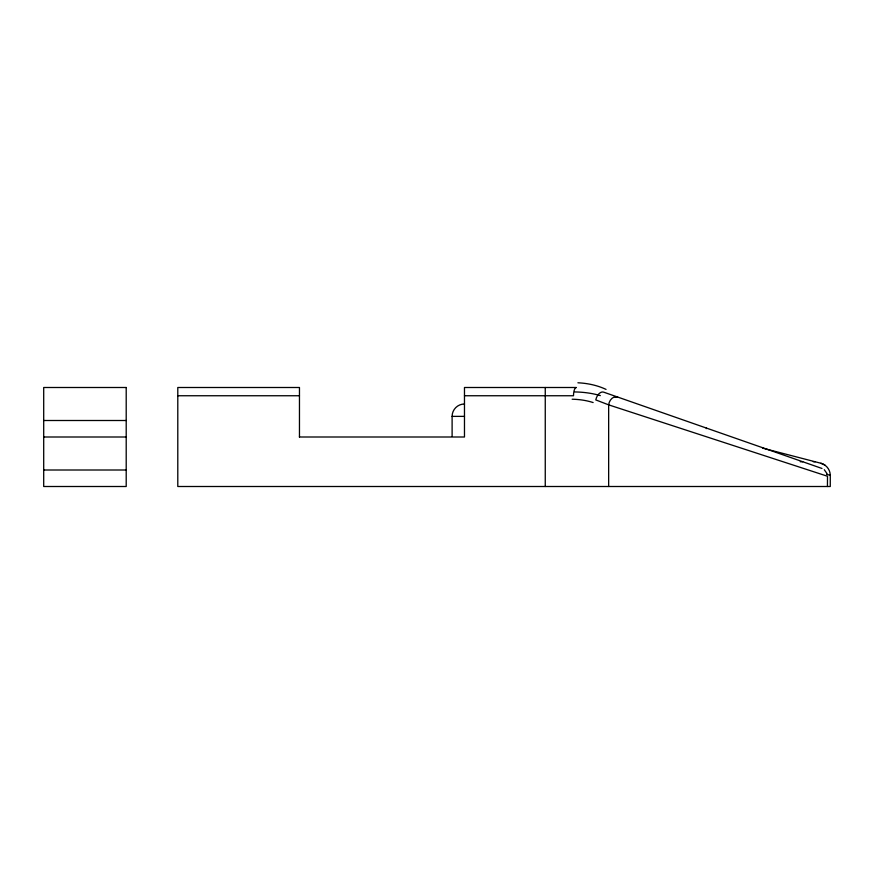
<?xml version="1.0" encoding="UTF-8"?>
<svg xmlns="http://www.w3.org/2000/svg" width="874" height="874" viewBox="0 0 874 874"><rect width="100%" height="100%" fill="white"/><g stroke="black" fill="none" stroke-linecap="round" stroke-linejoin="round"><path stroke-width="1.31" d="M827.438 486.501L827.503 476.254L608.654 404.859L595.773 399.91A8.248 4.894 -71 0 1 603.552 392.12L821.975 468.464M706.279 428.642L706.476 428.096M177.793 395.747L299.465 395.747M464.476 395.747L573.497 395.747A8.248 2.819 90 0 1 576.316 387.499L464.476 387.499L464.476 437L299.378 437M452.109 436.224L452.109 416.374L464.487 416.374M43.7 420.503L126.206 420.503M43.7 437L126.206 437M800.278 461.756L802.758 461.756M813.279 461.756L815.136 461.756M43.7 470.004L126.206 470.004M826.553 474.385L830.289 475.259L830.267 486.501L177.793 486.501L177.793 387.499L299.465 387.499L299.465 437M762.532 448.111L821.025 463.286C826.323 464.771 830.234 469.709 830.245 475.248M820.937 463.253L824.859 465.012M824.28 469.72L827.099 473.741M608.654 486.501L608.654 404.859A8.248 6.227 -73.8 0 1 617.71 397.08A8.248 6.162 -70.4 0 0 615.034 396.938M545.256 387.499L545.256 486.501M452.109 416.374A12.378 12.378 0 0 1 464.487 403.996M577.911 382.79A77.611 56.002 -20 0 1 606.043 389.4M574.808 391.945A77.622 48.059 -12 0 1 600.329 395.605M572.164 399.221A61.879 37.964 -13.1 0 1 593.129 402.553M126.206 387.499L43.7 387.499L43.7 486.501L126.206 486.501L126.206 387.499"/></g></svg>
